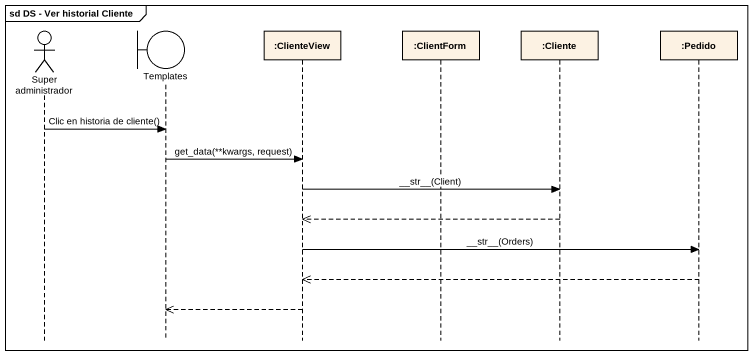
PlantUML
@startuml
mainframe sd DS - Ver historial Cliente
hide footbox
actor "Super administrador" as Super_administrador
boundary Templates
participant ":ClienteView" as ClienteView
participant ":ClientForm" as ClientForm
participant ":Cliente" as Cliente
participant ":Pedido" as Pedido

Super_administrador -> Templates : Clic en historia de cliente()
Templates -> ClienteView : get_data(**kwargs, request)
ClienteView -> Cliente : ~__str~__(Client)
Cliente -->> ClienteView
ClienteView -> Pedido : ~__str~__(Orders)
Pedido -->> ClienteView
ClienteView -->> Templates
@enduml
